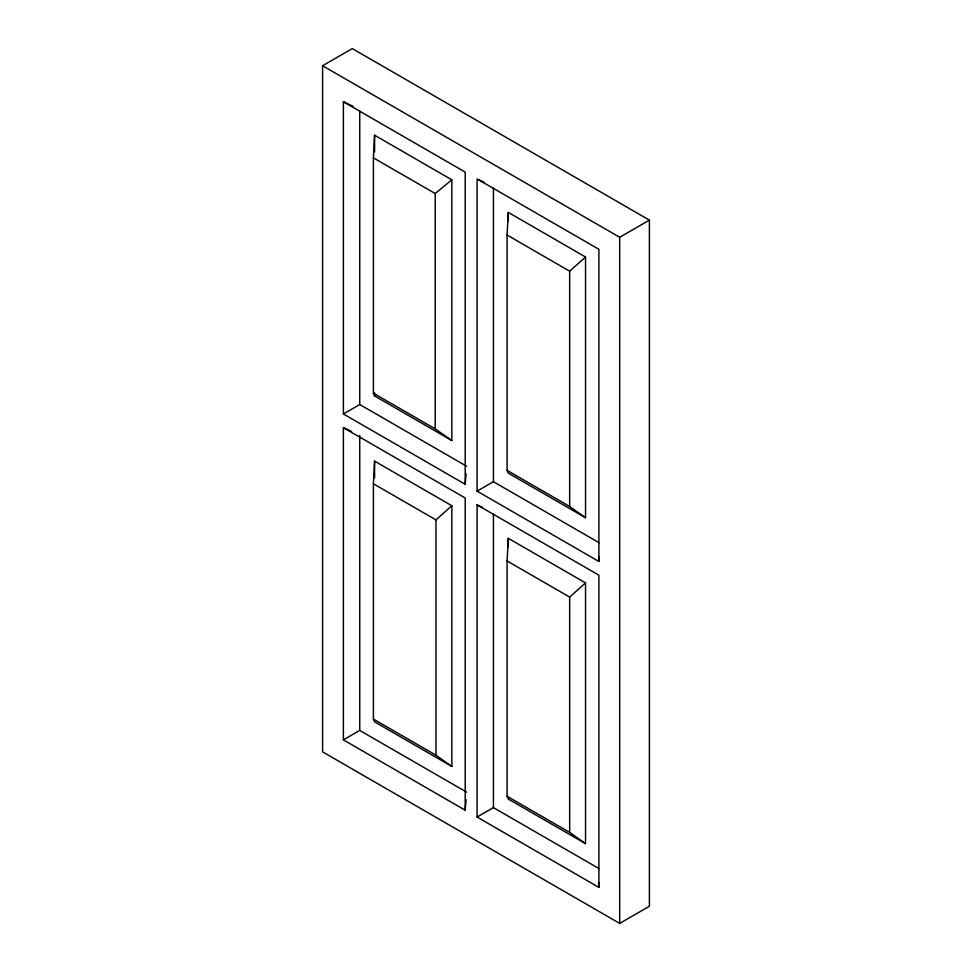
<?xml version="1.0" encoding="UTF-8"?>
<svg xmlns="http://www.w3.org/2000/svg" width="972" height="972" viewBox="0 0 972 972"><rect width="100%" height="100%" fill="white"/><g stroke="black" fill="none" stroke-linecap="round" stroke-linejoin="round"><path stroke-width="1.46" d="M373.406 157.865L374.585 135.217L451.834 179.82L451.834 440.547L374.585 395.944L373.406 393.174L373.406 157.865L435.201 193.537L435.201 428.846L451.834 440.547M373.406 483.777L374.585 461.129L451.834 505.732L451.834 766.458L374.585 721.856L373.406 719.073L373.406 483.777L435.966 519.899L435.966 755.195L451.834 766.458M507.092 235.054L508.283 212.406L585.533 257.009L585.533 517.736L508.283 473.133L507.092 470.351L507.092 235.054L569.665 271.176L569.665 506.485L585.533 517.736M507.092 560.953L508.283 538.318L585.533 582.908L585.533 843.635L508.283 799.045L507.092 796.262L507.092 560.953L569.665 597.087L569.665 832.384L585.533 843.635M352.921 106.276L343.395 101.768L343.395 413.963L465.199 484.287L466.074 473.777M351.56 431.544L343.395 427.68L343.395 739.862L465.199 810.198L466.074 799.689M598.898 561.476L598.898 249.282L477.082 178.957L477.082 491.152L598.898 561.476L599.262 556.968M482.537 507.445L477.082 504.869L477.082 817.051L598.898 887.375L599.262 882.88M569.665 271.176L585.533 257.009M435.966 519.899L451.834 505.732M569.665 597.087L585.533 582.908M435.201 193.537L451.834 179.82M322.595 65.756L352.301 48.6L649.405 220.122L649.405 906.244L619.699 923.4L322.595 751.878L322.595 65.756L619.699 237.277L649.405 220.122M343.395 413.963L359.737 404.522L466.694 466.268M477.082 491.152L493.424 481.711L599.08 542.704M343.395 739.862L359.737 730.434L466.694 792.18M477.082 817.051L493.424 807.623L599.08 868.616M478.455 179.601L483.898 182.177M343.395 101.768L465.199 172.105L465.199 484.287M373.406 393.174L435.201 428.846M507.092 470.351L569.665 506.485M343.395 427.68L465.199 498.004L465.199 810.198M477.082 504.869L598.898 575.193L598.898 887.375M373.406 719.073L435.966 755.195M507.092 796.262L569.665 832.384M619.699 237.277L619.699 923.4M508.283 212.406L508.283 221.507M508.283 538.318L508.283 547.406M493.424 188.191L493.424 481.711M493.424 514.103L493.424 807.623M374.585 135.217L374.585 151.899M374.585 392.919L374.585 395.944M374.585 461.129L374.585 477.799M359.737 111.002L359.737 404.522M359.737 435.395L359.737 730.434"/></g></svg>
